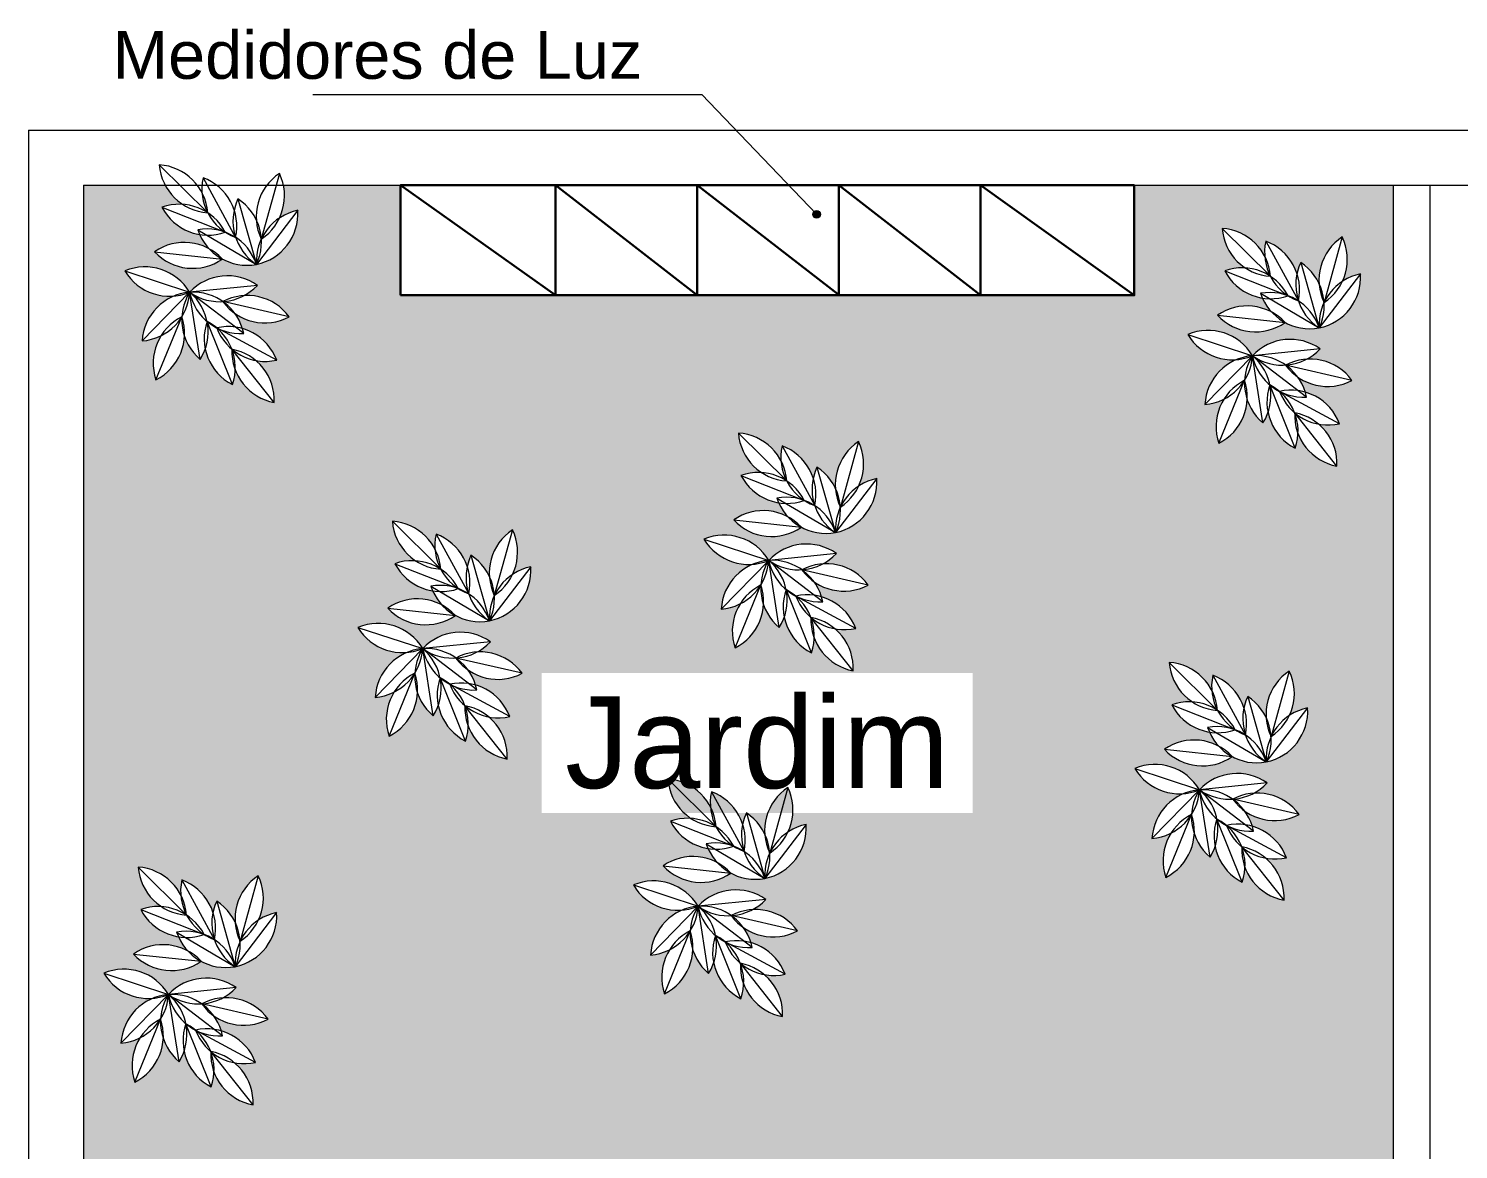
# Model space of a CAD drawing. Header units: millimetres. Extents: x 42 to 552, y 43 to 535.
# Drawn here: x 141.327 to 145.224, y 531.966 to 535.021 of the extents above; entities that cross this region are included whole.
import ezdxf

# ---------------------------------------------------------------- set-up
doc = ezdxf.new("R2010")
doc.units = ezdxf.units.MM
doc.header["$LTSCALE"] = 0.75
doc.header["$MEASUREMENT"] = 0
for name, color, linetype, lineweight in [('Gramado', 9, 'Continuous', 0), ('Linhas finas', 7, 'Continuous', 0), ('Linhas medias', 7, 'Continuous', 30)]:
    doc.layers.add(name, color=color, linetype=linetype, lineweight=lineweight)
doc.layers.add('Textos', color=144, linetype='Continuous')
doc.styles.get("Standard").update_dxf_attribs({"font": 'arial.ttf'})

# ---------------------------------------------------------------- blocks, each defined once
blk = doc.blocks.new('arbusto3planta')
for p, q in [((-0.5065592539574482, 0.5559398796849706), (-0.374758698570048, 0.4253165720186303)), ((-0.387474266885306, 0.5209202852141885), (-0.2985324836894279, 0.3580608546979818)), ((-0.1791702741102483, 0.5325370813591093), (-0.2286669973511835, 0.3536966237033141)), ((-0.499494596354765, 0.4403126185565043), (-0.3268253762332165, 0.3723481033390783)), ((-0.2923150056217878, 0.4631092105649799), (-0.241878219220439, 0.2845315930323551)), ((-0.1291733648808986, 0.4319475036880505), (-0.2418782192198421, 0.2845315930319714)), ((-0.4016942543387358, 0.3788325465015419), (-0.2418782192204958, 0.2845315930323267)), ((-0.519335059300289, 0.3190645171867033), (-0.3348360982501504, 0.2992158830387268)), ((-0.6002692578324513, 0.2666885262902099), (-0.4239504409769381, 0.2088481448185178)), ((-0.553381553487128, 0.07587663654074106), (-0.4239504409526091, 0.2088481448205215)), ((-0.2393244436523787, 0.2274781213963166), (-0.4239504409520407, 0.208848144820081)), ((-0.3951015742881623, 0.02554081327456004), (-0.4239504409520691, 0.2088481448200668)), ((-0.2764787996057976, 0.09621622259209062), (-0.4239504409520407, 0.208848144820081)), ((-0.1525667716752537, 0.1415746358615309), (-0.3333975614833662, 0.1832166862853626)), ((-0.5156978263385668, -0.02994345028930923), (-0.4452906625183459, 0.1417442492960532)), ((-0.3074900580417079, -0.04317328700554413), (-0.3764395033108201, 0.1291050021176119)), ((-0.1866811223355853, 0.0235451601586476), (-0.3500458049081203, 0.1115554742933682)), ((-0.1934129288477209, -0.09210195690096157), (-0.3087495881157167, 0.05326409806035315))]:
    blk.add_line(p, q)
for centre, start, end in [((-0.3655303253073043, 0.5664339767432125), 184.2555907635287, 266.2584697536859), ((-0.5157876272201634, 0.414822474960431), 4.255590763526271, 86.2584697536843), ((-0.2493339564921371, 0.4906458829284901), 167.6386655718902, 249.641544562048), ((-0.4366727940825683, 0.3883352569836802), 347.6386655718874, 69.64154456204618), ((-0.1010576489730397, 0.4146485637526638), 123.5283514032396, 205.5312303933977), ((-0.3067796224883637, 0.4715851413097596), 303.5283514032378, 25.53123039339553), ((-0.452250118311099, 0.3070187924292043), 27.51341279372362, 109.5162917838811), ((-0.3740698542768541, 0.5056419294663783), 207.5134127937251, 289.5162917838829), ((-0.1643867994794164, 0.4028293726217527), 154.7701619037842, 236.7730408939415), ((-0.3698064253628388, 0.3448114309755681), 334.7701619037828, 56.77304089393969), ((-0.100738791208272, 0.2934167857612096), 101.5993257610104, 183.6022047511685), ((-0.2703127928924687, 0.4230623109588123), 281.5993257610088, 3.602204751166725), ((-0.3760239034305073, 0.2397630751085984), 18.45543123937589, 100.4583102295345), ((-0.2675485701286959, 0.4236010644252985), 198.4554312393787, 280.4583102295361), ((-0.4385016203187035, 0.2030246967297558), 42.85822348001354, 124.8611024701713), ((-0.4156695372317358, 0.4152557034956601), 222.8582234800159, 304.8611024701736), ((-0.5453770350885065, 0.1363576831581952), 30.83677881584764, 112.8396578060063), ((-0.4788426637208545, 0.3391789879505325), 210.8367788158506, 292.8396578060081), ((-0.3209223177771321, 0.1119745641887988), 54.76057750422448, 136.7634564943821), ((-0.5651452275438942, 0.2168053446237934), 274.7715612691251, 356.7744402592833), ((-0.412186766895843, 0.06791943673746914), 94.77156126912345, 176.7744402592809), ((-0.3040958759271177, 0.1337870494913034), 147.942397411897, 229.9452764020548), ((-0.3423525668272589, 0.324351702027613), 234.7605775042227, 316.7634564943799), ((-0.4149954356080912, 0.06771312907785898), 11.62766674749312, 93.63054573765095), ((-0.5149561393130853, 0.1006019086033376), 327.9423974118992, 49.94527640205662), ((-0.2854338049497755, 0.2373512383343126), 191.6276667474907, 273.6305457376493), ((-0.2669328008672665, 0.05838992478962268), 36.0304589881305, 118.0333379782884), ((-0.2190315322912966, 0.2664013973572992), 216.0304589881285, 298.0333379782865), ((-0.3817472023721393, 0.01540536588355224), 116.7005869113528, 198.7034659015102), ((-0.5792412864847449, 0.09639543312320598), 296.7005869113547, 18.70346590151254), ((-0.2428780580833347, 0.08262247703541448), 160.8109010800025, 242.8137800701596), ((-0.4410515032691649, 0.003309238076639076), 340.8109010800046, 62.81378007016144), ((-0.3189830374890334, -0.02640969982509489), 20.68564830183933, 102.6885272919978), ((-0.2177438897546722, 0.1615103342771107), 200.6856483018372, 282.6885272919944), ((-0.1674732424299634, 0.04691752899154267), 177.4278262716404, 259.4307052617991), ((-0.3346892745335026, -0.08575538783217951), 357.4278262716429, 79.4307052618008)]:
    blk.add_arc(centre, 0.141418827562914, start, end)

msp = doc.modelspace()

# ---------------------------------------------------------------- hatches: boundary and pattern name
at = {"layer": 'Gramado'}
h = msp.add_hatch(dxfattribs=at)
h.set_pattern_fill('GRASS', color=92, scale=0.003)
h.set_pattern_definition([(90, (-892.9248568306606, -711.5075770141793), (-0.05388153672, 0.05388153672), [0.0142875, -0.09347557344]), (45, (-892.9248568306606, -711.5075770141793), (-0.05388153672641492, 0.05388153672641492), [0.0142875, -0.0619125]), (135, (-892.9248568306606, -711.5075770141793), (-0.05388153672641492, -0.05388153672641492), [0.0142875, -0.0619125])])
edge = h.paths.add_edge_path()
edge.add_line((145.0471408245011, 534.5936524054598), (144.3406090069999, 534.5936524054598))
edge.add_line((144.3406090069999, 534.5936524054598), (144.3406090069999, 534.2936524054599))
edge.add_line((144.3406090069999, 534.2936524054599), (142.3406090069999, 534.2936524054599))
edge.add_line((142.3406090069999, 534.2936524054599), (142.3406090069999, 534.5936524054598))
edge.add_line((142.3406090069999, 534.5936524054598), (142.0216834700324, 534.5936524054598))
edge.add_arc((141.8832333678458, 534.5648278674105), 0.1414188275627394, -25.22983809591159, 11.760660384646485, ccw=False)
edge.add_arc((142.0892741991258, 534.3866595118616), 0.1414188275629525, 101.59932576099442, 123.52835140330711, ccw=False)
edge.add_arc((141.9197001974418, 534.516305037059), 0.1414188275628092, -78.40067423894192, 3.6022047512299196, ccw=False)
edge.add_arc((141.9224644202058, 534.5168437905252), 0.1414188275628079, 241.5883419959288, 280.4583102297619, ccw=False)
edge.add_arc((141.7743434531026, 534.5084984295961), 0.1414188275630095, 222.8582234800056, 304.8611024700301, ccw=False)
edge.add_arc((141.7515113700155, 534.2962674228302), 0.1414188275628879, 61.58834199592877, 124.86110247012061, ccw=False)
edge.add_arc((141.9224644202059, 534.5168437905261), 0.1414188275633924, 204.0137067799075, 222.8582234802082, ccw=False)
edge.add_arc((141.8159431360574, 534.598884655567), 0.141418827562946, 207.5134127937179, 260.78059884051106, ccw=False)
edge.add_arc((141.737762872023, 534.4002615185295), 0.1414188275631412, 86.25846975376157, 109.51629178382109, ccw=False)
edge.add_arc((141.8244826650269, 534.6596767028434), 0.1414188275627867, 207.831353460591, 236.7730408937573, ccw=False)
edge.add_line((141.699422371791, 534.5936524054598), (141.4771408245027, 534.5936524054598))
edge.add_line((141.4771408245027, 534.5936524054598), (141.4771408245032, 531.89365240546))
edge.add_line((141.4771408245032, 531.89365240546), (141.8271408245024, 531.89365240546))
edge.add_line((141.8271408245024, 531.89365240546), (143.6271408245033, 531.8936524054598))
edge.add_line((143.6271408245033, 531.8936524054598), (143.6271408245033, 531.1436524054598))
edge.add_line((143.6271408245033, 531.1436524054598), (145.0471408245011, 531.1436524054598))
edge.add_line((145.0471408245011, 531.1436524054598), (145.0471408245011, 534.5936524054598))
edge = h.paths.add_edge_path(flags=16)
edge.add_arc((142.5183505570531, 533.5933216612887), 0.1414188275627755, -25.22983809591159, 25.531230393316378, ccw=False)
edge.add_arc((142.7243913883332, 533.4151533057398), 0.1414188275630152, 101.59932576112982, 123.52835140334551, ccw=False)
edge.add_arc((142.5548173866488, 533.5447988309372), 0.1414188275628092, -78.40067423894192, 3.6022047512299196, ccw=False)
edge.add_arc((142.5575816094129, 533.5453375844033), 0.1414188275627872, 241.5883419959693, 280.4583102297166, ccw=False)
edge.add_arc((142.4094606423098, 533.5369922234743), 0.1414188275630095, 222.8582234800056, 304.8611024700301, ccw=False)
edge.add_arc((142.3866285592227, 533.3247612167083), 0.1414188275628879, 61.58834199592877, 124.86110247012061, ccw=False)
edge.add_arc((142.5575816094132, 533.5453375844043), 0.1414188275634758, 204.0137067798887, 222.8582234801768, ccw=False)
edge.add_arc((142.4510603252644, 533.6273784494454), 0.141418827563134, 207.5134127937996, 260.7805988406168, ccw=False)
edge.add_arc((142.3728800612301, 533.4287553124077), 0.1414188275631792, 86.25846975362379, 109.51629178386449, ccw=False)
edge.add_arc((142.4595998542343, 533.6881704967218), 0.1414188275629146, 184.2555907635215, 236.77304089384631, ccw=False)
edge.add_arc((142.3093425523211, 533.536558994939), 0.141418827562962, 27.513412793614975, 86.25846975357177, ccw=False)
edge.add_arc((142.5757962230493, 533.6123824029071), 0.1414188275629488, 167.6386655718333, 184.2555907636134, ccw=False)
edge.add_arc((142.3884573854588, 533.5100717769626), 0.1414188275627735, 18.45543123921078, 69.64154456197218, ccw=False)
edge.add_arc((142.6607433800624, 533.5245658926008), 0.1414188275631603, 154.7701619039413, 167.6386655721328, ccw=False)
edge.add_arc((142.4553237541783, 533.4665479509542), 0.1414188275631671, 25.531230393340024, 56.77304089385831, ccw=False)
edge.add_arc((142.7240725305684, 533.5363850837314), 0.1414188275629362, 123.52835140326869, 183.6022047505806, ccw=False)
edge = h.paths.add_edge_path(flags=0)
edge.add_line((142.583251960321, 533.4062681130108), (142.4234359252026, 533.5005690664802))
edge.add_arc((142.4491062761109, 533.3614995950873), 0.1414188275629489, 18.455431239298207, 100.45831022956389, ccw=False)
edge = h.paths.add_edge_path(flags=16)
edge.add_arc((142.4827776127138, 533.4460882220067), 0.1414188275635536, 298.03333797853236, 316.76345649444335, ccw=False)
edge.add_arc((142.558197378674, 533.1801264447681), 0.1414188275631641, 36.03045898806897, 93.63054573738009, ccw=False)
edge.add_arc((142.6060986472501, 533.388137917336), 0.1414188275632203, 234.7605775045813, 298.0333379782885, ccw=False)
edge.add_arc((142.4101347439332, 533.1894496490559), 0.1414188275634054, 17.185942288235026, 36.030458987987686, ccw=False)
edge.add_arc((142.5061471420522, 533.0953268201536), 0.1414188275630246, 20.685648301812876, 73.952834348544, ccw=False)
edge.add_arc((142.6073862897869, 533.2832468542558), 0.1414188275629768, 259.4307052616849, 282.68852729191985, ccw=False)
edge.add_arc((142.4904409050079, 533.0359811321464), 0.1414188275630119, -2.5721737283031985, 49.94527640213289, ccw=False)
edge.add_arc((142.6576569371114, 533.1686540489702), 0.1414188275628985, 200.6856483019316, 259.4307052618208, ccw=False)
edge.add_arc((142.3840786762725, 533.1250457580552), 0.1414188275627355, 340.8109010799837, 357.4278262716006, ccw=False)
edge.add_arc((142.5822521214581, 533.2043589970142), 0.1414188275630778, 191.6276667474941, 242.8137800702218, ccw=False)
edge.add_arc((142.3101740402286, 533.2223384285821), 0.1414188275625423, 327.9423974118409, 340.81090107995345, ccw=False)
edge.add_arc((142.5210343036139, 533.2555235694697), 0.1414188275623435, 198.7034659013217, 229.9452764020256, ccw=False)
edge.add_arc((142.2458888930566, 533.2181319531019), 0.1414188275628884, 296.7005869113709, 356.77444025881147, ccw=False)
edge.add_arc((142.4433829771696, 533.1371418858621), 0.1414188275631498, 147.9423974123976, 198.7034659014076, ccw=False)
edge.add_arc((142.2599849519977, 533.3385418646026), 0.1414188275630948, 274.77156126896875, 296.70058691132954, ccw=False)
edge.add_arc((142.4129434126454, 533.189655956716), 0.1414188275629379, 112.83965780574519, 176.7744402592739, ccw=False)
edge.add_arc((142.3462875158206, 533.4609155079295), 0.1414188275631564, 210.8367788159615, 274.77156127918175, ccw=False)
edge.add_arc((142.2797531444528, 533.2580942031366), 0.1414188275631137, 30.836778808796794, 112.8396578059575, ccw=False)
edge.add_arc((142.5042078617644, 533.2337110841677), 0.1414188275629805, 54.76057750414299, 136.7634565038349, ccw=False)
edge = h.paths.add_edge_path(flags=0)
edge.add_line((142.4011797385893, 533.3305846647986), (142.5486513799359, 533.2179527425706))
edge.add_arc((142.5396963745917, 533.3590877583129), 0.1414188275629948, 191.6276667474941, 273.63054573775366, ccw=False)
edge = h.paths.add_edge_path(flags=16)
edge.add_arc((143.2228059405481, 533.498565947252), 0.1414188275630255, 30.836778808796794, 112.8396578058726, ccw=False)
edge.add_arc((143.4472606578597, 533.4741828282831), 0.1414188275629805, 54.76057750414299, 136.7634565038349, ccw=False)
edge.add_arc((143.4258304088091, 533.6865599661221), 0.1414188275635536, 298.03333797853236, 316.76345649444335, ccw=False)
edge.add_arc((143.5012501747693, 533.4205981888836), 0.1414188275631641, 36.03045898806897, 93.63054573738009, ccw=False)
edge.add_arc((143.5491514433454, 533.6286096614515), 0.1414188275632203, 234.7605775045813, 298.0333379782885, ccw=False)
edge.add_arc((143.3531875400286, 533.4299213931713), 0.1414188275634054, 17.185942288235026, 36.030458987987686, ccw=False)
edge.add_arc((143.4491999381476, 533.335798564269), 0.1414188275630246, 20.685648301812876, 73.952834348544, ccw=False)
edge.add_arc((143.5504390858822, 533.5237185983713), 0.1414188275629768, 259.4307052616849, 282.68852729191985, ccw=False)
edge.add_arc((143.4334937011032, 533.2764528762618), 0.1414188275630119, -2.5721737283031985, 49.94527640213289, ccw=False)
edge.add_arc((143.6007097332067, 533.4091257930857), 0.1414188275628985, 200.6856483019316, 259.4307052618208, ccw=False)
edge.add_arc((143.3271314723678, 533.3655175021706), 0.1414188275627355, 340.8109010799837, 357.4278262716006, ccw=False)
edge.add_arc((143.5253049175534, 533.4448307411296), 0.1414188275630778, 191.6276667474941, 242.8137800702218, ccw=False)
edge.add_arc((143.253226836324, 533.4628101726976), 0.1414188275625423, 327.9423974118409, 340.81090107995345, ccw=False)
edge.add_arc((143.4640870997092, 533.4959953135851), 0.1414188275623435, 198.7034659013217, 229.9452764020256, ccw=False)
edge.add_arc((143.188941689152, 533.4586036972173), 0.1414188275628884, 296.7005869113709, 356.77444025881147, ccw=False)
edge.add_arc((143.3864357732649, 533.3776136299775), 0.1414188275631498, 147.9423974123976, 198.7034659014076, ccw=False)
edge.add_arc((143.203037748093, 533.579013608718), 0.1414188275630948, 274.77156126896875, 296.70058691132954, ccw=False)
edge.add_arc((143.3559962087407, 533.4301277008315), 0.1414188275629379, 112.83965780574519, 176.7744402592739, ccw=False)
edge.add_arc((143.2893403119161, 533.7013872520449), 0.1414188275631374, 210.8367788159615, 274.77156127908995, ccw=False)
edge = h.paths.add_edge_path(flags=0)
edge.add_line((143.3442325347067, 533.5710564088972), (143.4917041760312, 533.458424486686))
edge.add_arc((143.4827491707053, 533.5995595024294), 0.1414188275629703, 191.6276667549286, 273.63054573032366, ccw=False)
edge = h.paths.add_edge_path(flags=16)
edge.add_arc((142.0225397479041, 534.140160255092), 0.1414188275627838, 200.6856483019316, 259.4307052540341, ccw=False)
edge.add_arc((141.7489614870652, 534.096551964177), 0.1414188275627355, 340.8109010799837, 357.4278262716006, ccw=False)
edge.add_arc((141.9471349322507, 534.1758652031358), 0.1414188275628236, 191.6276667475936, 242.81378007022062, ccw=False)
edge.add_arc((141.6750568510213, 534.1938446347033), 0.1414188275625749, 327.94239741207036, 340.8109010800556, ccw=False)
edge.add_arc((141.8859171144069, 534.2270297755915), 0.1414188275625175, 198.7034659012921, 229.9452764020849, ccw=False)
edge.add_arc((141.6107717038494, 534.1896381592237), 0.1414188275628884, 296.7005869112886, 356.77444025881147, ccw=False)
edge.add_arc((141.808265787962, 534.1086480919839), 0.1414188275630421, 147.9423974123732, 198.7034659014223, ccw=False)
edge.add_arc((141.6248677627901, 534.3100480707244), 0.1414188275631459, 274.7715612691983, 296.7005869113707, ccw=False)
edge.add_arc((141.7778262234384, 534.1611621628379), 0.1414188275629379, 112.83965780574519, 176.7744402592739, ccw=False)
edge.add_arc((141.7111703266133, 534.4324217140513), 0.1414188275631753, 210.8367788159615, 274.77156127927356, ccw=False)
edge.add_arc((141.6446359552456, 534.2296004092584), 0.1414188275631137, 30.836778808796794, 112.8396578059575, ccw=False)
edge.add_arc((141.8690906725571, 534.2052172902895), 0.1414188275629805, 54.76057750414299, 136.7634565038349, ccw=False)
edge.add_arc((141.8476604235066, 534.4175944281285), 0.1414188275635536, 298.03333797853236, 316.76345649444335, ccw=False)
edge.add_arc((141.923080189467, 534.15163265089), 0.1414188275631785, 36.03045898806897, 93.630545737472, ccw=False)
edge.add_arc((141.970981458043, 534.3596441234577), 0.1414188275630731, 234.76057750436212, 298.0333379783724, ccw=False)
edge.add_arc((141.7750175547263, 534.1609558551777), 0.1414188275630794, 17.185942288275783, 36.03045898819772, ccw=False)
edge.add_arc((141.871029952845, 534.0668330262754), 0.1414188275630246, 20.685648301812876, 73.952834348544, ccw=False)
edge.add_arc((141.9722691005796, 534.2547530603777), 0.1414188275629768, 259.4307052616849, 282.68852729191985, ccw=False)
edge.add_arc((141.8553237157823, 534.0074873382837), 0.141418827562956, -2.572173733099021, 49.945276392425626, ccw=False)
edge = h.paths.add_edge_path(flags=0)
edge.add_line((141.7660625493819, 534.3020908709207), (141.9135341907285, 534.1894589486924))
edge.add_arc((141.9045791853843, 534.3305939644347), 0.1414188275629948, 191.6276667474038, 273.63054573775366, ccw=False)
edge = h.paths.add_edge_path(flags=16)
edge.add_arc((143.2523953484165, 533.7770307390545), 0.1414188275629472, 27.513412793614975, 86.25846975366369, ccw=False)
edge.add_arc((143.5188490191447, 533.8528541470225), 0.1414188275629488, 167.6386655718333, 184.2555907636134, ccw=False)
edge.add_arc((143.3315101815541, 533.750543521078), 0.1414188275627735, 18.45543123921078, 69.64154456197218, ccw=False)
edge.add_arc((143.6037961761577, 533.7650376367162), 0.1414188275631603, 154.7701619039413, 167.6386655721328, ccw=False)
edge.add_arc((143.3983765502736, 533.7070196950697), 0.1414188275631671, 25.531230393340024, 56.77304089385831, ccw=False)
edge.add_arc((143.6671253266637, 533.7768568278468), 0.1414188275629362, 123.52835140326869, 183.6022047505806, ccw=False)
edge.add_arc((143.4614033531484, 533.8337934054041), 0.1414188275627755, -25.22983809591159, 25.531230393316378, ccw=False)
edge.add_arc((143.6674441844285, 533.6556250498552), 0.1414188275630152, 101.59932576112982, 123.52835140334551, ccw=False)
edge.add_arc((143.4978701827441, 533.7852705750527), 0.1414188275628092, -78.40067423894192, 3.6022047512299196, ccw=False)
edge.add_arc((143.5006344055082, 533.7858093285188), 0.1414188275627872, 241.5883419959693, 280.4583102297166, ccw=False)
edge.add_arc((143.3525134384051, 533.7774639675897), 0.1414188275630095, 222.8582234800056, 304.8611024700301, ccw=False)
edge.add_arc((143.329681355318, 533.5652329608238), 0.1414188275628879, 61.58834199592877, 124.86110247012061, ccw=False)
edge.add_arc((143.5006344055085, 533.7858093285197), 0.1414188275634758, 204.0137067798887, 222.8582234801768, ccw=False)
edge.add_arc((143.3941131213597, 533.8678501935608), 0.141418827563134, 207.5134127937996, 260.7805988406168, ccw=False)
edge.add_arc((143.3159328573255, 533.6692270565231), 0.1414188275631792, 86.25846975362379, 109.51629178386449, ccw=False)
edge.add_arc((143.4026526503294, 533.9286422408375), 0.1414188275629802, 184.2555907636134, 236.7730408939738, ccw=False)
edge = h.paths.add_edge_path(flags=0)
edge.add_line((143.5263047564164, 533.6467398571262), (143.366488721298, 533.7410408105957))
edge.add_arc((143.3921590722063, 533.6019713392027), 0.1414188275629489, 18.455431239298207, 100.45831022956389, ccw=False)
edge = h.paths.add_edge_path(flags=16)
edge.add_arc((143.0599355941113, 532.8343811994823), 0.1414188275629472, 27.513412793614975, 86.25846975366369, ccw=False)
edge.add_arc((143.3263892648395, 532.9102046074504), 0.1414188275629488, 167.6386655718333, 184.2555907636134, ccw=False)
edge.add_arc((143.1390504272489, 532.8078939815057), 0.1414188275629866, 18.455431239298207, 69.64154456200413, ccw=False)
edge.add_arc((143.4113364218525, 532.8223880971439), 0.141418827563209, 154.770161903858, 167.6386655720428, ccw=False)
edge.add_arc((143.2059167959684, 532.7643701554975), 0.1414188275631671, 25.531230393340024, 56.77304089385831, ccw=False)
edge.add_arc((143.4746655723585, 532.8342072882745), 0.1414188275629219, 123.52835140321781, 183.6022047504886, ccw=False)
edge.add_arc((143.2689435988432, 532.8911438658317), 0.1414188275628734, -25.229838095828313, 25.531230393399596, ccw=False)
edge.add_arc((143.4749844301233, 532.7129755102833), 0.1414188275628257, 101.5993257611483, 123.52835140339641, ccw=False)
edge.add_arc((143.3054104284389, 532.8426210354805), 0.1414188275628092, -78.40067423894192, 3.6022047512299196, ccw=False)
edge.add_arc((143.308174651203, 532.8431597889469), 0.1414188275630108, 241.5883419960131, 280.45831022969986, ccw=False)
edge.add_arc((143.1600536840999, 532.8348144280176), 0.1414188275630095, 222.8582234800056, 304.8611024700301, ccw=False)
edge.add_arc((143.1372216010128, 532.6225834212514), 0.1414188275630745, 61.5883419959726, 124.86110247006789, ccw=False)
edge.add_arc((143.3081746512033, 532.843159788948), 0.1414188275637851, 204.0137067801411, 222.8582234803119, ccw=False)
edge.add_arc((143.2016533670545, 532.9252006539882), 0.1414188275629096, 207.5134127936362, 260.780598840602, ccw=False)
edge.add_arc((143.1234731030203, 532.7265775169512), 0.1414188275629649, 86.25846975361782, 109.51629178389521, ccw=False)
edge.add_arc((143.2101928960242, 532.9859927012653), 0.1414188275629802, 184.2555907636134, 236.7730408939738, ccw=False)
edge = h.paths.add_edge_path(flags=0)
edge.add_line((143.3338450021112, 532.7040903175541), (143.1740289669928, 532.7983912710235))
edge.add_arc((143.199699317901, 532.6593217996306), 0.1414188275629489, 18.455431239298207, 100.45831022956389, ccw=False)
edge = h.paths.add_edge_path(flags=16)
edge.add_arc((143.2548009035545, 532.5315332887108), 0.1414188275631363, 54.76057750419608, 136.7634565037678, ccw=False)
edge.add_arc((143.2333706545039, 532.7439104265502), 0.1414188275637094, 298.0333379784891, 316.7634564943762, ccw=False)
edge.add_arc((143.3087904204641, 532.4779486493117), 0.1414188275629372, 36.03045898812309, 93.63054573738589, ccw=False)
edge.add_arc((143.3566916890401, 532.6859601218794), 0.1414188275629662, 234.7605775044374, 298.03333797829106, ccw=False)
edge.add_arc((143.1607277857235, 532.4872718535996), 0.1414188275631295, 17.185942288072624, 36.03045898806897, ccw=False)
edge.add_arc((143.2567401838423, 532.3931490246969), 0.1414188275630246, 20.685648301812876, 73.952834348544, ccw=False)
edge.add_arc((143.357979331577, 532.5810690587989), 0.141418827562755, 259.430705261668, 282.68852729194003, ccw=False)
edge.add_arc((143.241033946798, 532.3338033366897), 0.1414188275630119, -2.5721737283031985, 49.94527640213289, ccw=False)
edge.add_arc((143.4082499789015, 532.4664762535135), 0.1414188275628985, 200.6856483019316, 259.4307052618208, ccw=False)
edge.add_arc((143.1346717180626, 532.4228679625985), 0.1414188275627355, 340.8109010799837, 357.4278262716006, ccw=False)
edge.add_arc((143.3328451632482, 532.5021812015573), 0.1414188275628755, 191.6276667474038, 242.8137800701797, ccw=False)
edge.add_arc((143.0607670820187, 532.5201606331257), 0.141418827562617, 327.9423974117628, 340.8109010798664, ccw=False)
edge.add_arc((143.2716273454041, 532.553345774013), 0.1414188275624166, 198.7034659013069, 229.9452764019903, ccw=False)
edge.add_arc((142.9964819348468, 532.5159541576454), 0.1414188275629012, 296.70058691132954, 356.7744402587195, ccw=False)
edge.add_arc((143.1939760189597, 532.4349640904052), 0.1414188275630769, 147.9423974123196, 198.7034659013203, ccw=False)
edge.add_arc((143.0105779937878, 532.6363640691459), 0.1414188275630948, 274.77156126896875, 296.70058691132954, ccw=False)
edge.add_arc((143.1635364544355, 532.4874781612593), 0.1414188275629379, 112.83965780574519, 176.7744402592739, ccw=False)
edge.add_arc((143.0968805576107, 532.7587377124728), 0.1414188275631564, 210.8367788159615, 274.77156127918175, ccw=False)
edge.add_arc((143.0303461862429, 532.5559164076801), 0.1414188275629042, 30.836778808717725, 112.8396578059932, ccw=False)
edge = h.paths.add_edge_path(flags=0)
edge.add_line((143.151772780402, 532.6284068693249), (143.299244421726, 532.5157749471139))
edge.add_arc((143.2902894164005, 532.6569099628571), 0.1414188275627218, 191.6276667549378, 273.63054573019156, ccw=False)
edge = h.paths.add_edge_path(flags=16)
edge.add_arc((141.8254954415543, 532.6506721217163), 0.1414188275628734, -25.229838095828313, 25.531230393399596, ccw=False)
edge.add_arc((142.0315362728344, 532.4725037661678), 0.1414188275628257, 101.5993257611483, 123.52835140339641, ccw=False)
edge.add_arc((141.86196227115, 532.6021492913651), 0.1414188275628092, -78.40067423894192, 3.6022047512299196, ccw=False)
edge.add_arc((141.8647264939141, 532.6026880448314), 0.1414188275630108, 241.5883419960131, 280.45831022969986, ccw=False)
edge.add_arc((141.716605526811, 532.5943426839021), 0.1414188275630095, 222.8582234800056, 304.8611024700301, ccw=False)
edge.add_arc((141.6937734437239, 532.382111677136), 0.1414188275630745, 61.5883419959726, 124.86110247006789, ccw=False)
edge.add_arc((141.8647264939144, 532.6026880448326), 0.1414188275637851, 204.0137067801411, 222.8582234803119, ccw=False)
edge.add_arc((141.7582052097656, 532.6847289098728), 0.1414188275629096, 207.5134127936362, 260.780598840602, ccw=False)
edge.add_arc((141.6800249457314, 532.4861057728358), 0.1414188275629649, 86.25846975361782, 109.51629178389521, ccw=False)
edge.add_arc((141.7667447387355, 532.7455209571497), 0.1414188275629146, 184.2555907635215, 236.77304089384631, ccw=False)
edge.add_arc((141.6164874368224, 532.5939094553669), 0.141418827562962, 27.513412793614975, 86.25846975357177, ccw=False)
edge.add_arc((141.8829411075506, 532.669732863335), 0.1414188275629488, 167.6386655718333, 184.2555907636134, ccw=False)
edge.add_arc((141.69560226996, 532.5674222373902), 0.1414188275629866, 18.455431239298207, 69.64154456200413, ccw=False)
edge.add_arc((141.9678882645636, 532.5819163530284), 0.141418827563209, 154.770161903858, 167.6386655720428, ccw=False)
edge.add_arc((141.7624686386795, 532.5238984113821), 0.1414188275631671, 25.531230393340024, 56.77304089385831, ccw=False)
edge.add_arc((142.0312174150696, 532.593735544159), 0.1414188275629219, 123.52835140321781, 183.6022047504886, ccw=False)
edge = h.paths.add_edge_path(flags=0)
edge.add_line((141.8903968448227, 532.4636185734385), (141.7305808097038, 532.5579195269081))
edge.add_arc((141.7562511606125, 532.4188500555149), 0.1414188275632344, 18.455431239283485, 100.4583102296831, ccw=False)
edge = h.paths.add_edge_path(flags=16)
edge.add_arc((141.789922497215, 532.5034386824348), 0.1414188275637094, 298.0333379784891, 316.7634564943762, ccw=False)
edge.add_arc((141.8653422631752, 532.2374769051962), 0.1414188275629372, 36.03045898812309, 93.63054573738589, ccw=False)
edge.add_arc((141.9132435317512, 532.4454883777639), 0.1414188275629662, 234.7605775044374, 298.03333797829106, ccw=False)
edge.add_arc((141.7172796284345, 532.2468001094842), 0.1414188275631295, 17.185942288072624, 36.03045898806897, ccw=False)
edge.add_arc((141.8132920265534, 532.1526772805814), 0.1414188275630246, 20.685648301812876, 73.952834348544, ccw=False)
edge.add_arc((141.9145311742881, 532.3405973146835), 0.141418827562755, 259.430705261668, 282.68852729194003, ccw=False)
edge.add_arc((141.7975857895091, 532.0933315925743), 0.1414188275630119, -2.5721737283031985, 49.94527640213289, ccw=False)
edge.add_arc((141.9648018216126, 532.2260045093981), 0.1414188275628985, 200.6856483019316, 259.4307052618208, ccw=False)
edge.add_arc((141.6912235607737, 532.1823962184831), 0.1414188275627355, 340.8109010799837, 357.4278262716006, ccw=False)
edge.add_arc((141.8893970059593, 532.2617094574418), 0.1414188275628755, 191.6276667474038, 242.8137800701797, ccw=False)
edge.add_arc((141.6173189247298, 532.2796888890102), 0.141418827562617, 327.9423974117628, 340.8109010798664, ccw=False)
edge.add_arc((141.8281791881151, 532.3128740298976), 0.1414188275623435, 198.7034659013217, 229.9452764020256, ccw=False)
edge.add_arc((141.5530337775579, 532.27548241353), 0.1414188275629012, 296.70058691132954, 356.7744402587195, ccw=False)
edge.add_arc((141.7505278616708, 532.1944923462897), 0.1414188275630769, 147.9423974123196, 198.7034659013203, ccw=False)
edge.add_arc((141.5671298364989, 532.3958923250304), 0.1414188275630948, 274.77156126896875, 296.70058691132954, ccw=False)
edge.add_arc((141.7200882971466, 532.2470064171439), 0.1414188275629379, 112.83965780574519, 176.7744402592739, ccw=False)
edge.add_arc((141.6534324003218, 532.5182659683574), 0.1414188275631564, 210.8367788159615, 274.77156127918175, ccw=False)
edge.add_arc((141.586898028954, 532.3154446635647), 0.1414188275629042, 30.836778808717725, 112.8396578059932, ccw=False)
edge.add_arc((141.8113527462656, 532.2910615445953), 0.1414188275631363, 54.76057750419608, 136.7634565037678, ccw=False)
edge = h.paths.add_edge_path(flags=0)
edge.add_line((141.7083246230906, 532.3879351252267), (141.8557962644371, 532.2753032029984))
edge.add_arc((141.8468412590929, 532.4164382187405), 0.1414188275627679, 191.6276667473136, 273.63054573775946, ccw=False)
edge = h.paths.add_edge_path(flags=16)
edge.add_arc((144.5411554109689, 534.0564606144446), 0.1414188275631137, 30.836778808796794, 112.8396578059575, ccw=False)
edge.add_arc((144.7656101282805, 534.0320774954757), 0.1414188275629805, 54.76057750414299, 136.7634565038349, ccw=False)
edge.add_arc((144.7441798792299, 534.2444546333147), 0.1414188275635536, 298.03333797853236, 316.76345649444335, ccw=False)
edge.add_arc((144.8195996451901, 533.9784928560762), 0.1414188275631641, 36.03045898806897, 93.63054573738009, ccw=False)
edge.add_arc((144.8675009137663, 534.1865043286439), 0.1414188275629662, 234.7605775045658, 298.03333797829106, ccw=False)
edge.add_arc((144.6715370104495, 533.9878160603646), 0.1414188275630961, 17.185942287984517, 36.03045898773712, ccw=False)
edge.add_arc((144.7675494085684, 533.8936932314616), 0.1414188275630246, 20.685648301812876, 73.952834348544, ccw=False)
edge.add_arc((144.868788556303, 534.0816132655639), 0.1414188275629768, 259.4307052616849, 282.68852729191985, ccw=False)
edge.add_arc((144.751843171524, 533.8343475434544), 0.1414188275630119, -2.5721737283031985, 49.94527640213289, ccw=False)
edge.add_arc((144.9190592036275, 533.9670204602783), 0.1414188275628985, 200.6856483019316, 259.4307052618208, ccw=False)
edge.add_arc((144.6454809427886, 533.9234121693632), 0.1414188275627355, 340.8109010799837, 357.4278262716006, ccw=False)
edge.add_arc((144.8436543879742, 534.0027254083222), 0.1414188275630778, 191.6276667474941, 242.8137800702218, ccw=False)
edge.add_arc((144.5715763067448, 534.0207048398902), 0.1414188275625423, 327.9423974118409, 340.81090107995345, ccw=False)
edge.add_arc((144.78243657013, 534.0538899807777), 0.1414188275623435, 198.7034659013217, 229.9452764020256, ccw=False)
edge.add_arc((144.5072911595728, 534.0164983644099), 0.1414188275628884, 296.7005869113709, 356.77444025881147, ccw=False)
edge.add_arc((144.7047852436857, 533.9355082971701), 0.1414188275631498, 147.9423974123976, 198.7034659014076, ccw=False)
edge.add_arc((144.5213872185138, 534.1369082759106), 0.1414188275630948, 274.77156126896875, 296.70058691132954, ccw=False)
edge.add_arc((144.6743456791615, 533.9880223680241), 0.1414188275629379, 112.83965780574519, 176.7744402592739, ccw=False)
edge.add_arc((144.6076897823367, 534.2592819192375), 0.1414188275631564, 210.8367788159615, 274.77156127918175, ccw=False)
edge = h.paths.add_edge_path(flags=0)
edge.add_line((144.6625820051275, 534.1289510760898), (144.810053646452, 534.0163191538786))
edge.add_arc((144.8010986411261, 534.157454169622), 0.1414188275629703, 191.6276667549286, 273.63054573032366, ccw=False)
edge = h.paths.add_edge_path(flags=16)
edge.add_arc((144.4264001565384, 533.1518041225597), 0.1414188275629472, 27.513412793614975, 86.25846975366369, ccw=False)
edge.add_arc((144.6928538272666, 533.2276275305278), 0.1414188275629488, 167.6386655718333, 184.2555907636134, ccw=False)
edge.add_arc((144.505514989676, 533.1253169045833), 0.1414188275627735, 18.45543123921078, 69.64154456197218, ccw=False)
edge.add_arc((144.7778009842797, 533.1398110202215), 0.1414188275631603, 154.7701619039413, 167.6386655721328, ccw=False)
edge.add_arc((144.5723813583955, 533.081793078575), 0.1414188275631671, 25.531230393340024, 56.77304089385831, ccw=False)
edge.add_arc((144.8411301347857, 533.1516302113521), 0.1414188275629362, 123.52835140326869, 183.6022047505806, ccw=False)
edge.add_arc((144.6354081612703, 533.2085667889094), 0.1414188275627755, -25.22983809591159, 25.531230393316378, ccw=False)
edge.add_arc((144.8414489925505, 533.0303984333605), 0.1414188275630152, 101.59932576112982, 123.52835140334551, ccw=False)
edge.add_arc((144.6718749908661, 533.1600439585579), 0.1414188275628092, -78.40067423894192, 3.6022047512299196, ccw=False)
edge.add_arc((144.6746392136301, 533.160582712024), 0.1414188275627872, 241.5883419959693, 280.4583102297166, ccw=False)
edge.add_arc((144.5265182465271, 533.152237351095), 0.1414188275630095, 222.8582234800056, 304.8611024700301, ccw=False)
edge.add_arc((144.50368616344, 532.940006344329), 0.1414188275628879, 61.58834199592877, 124.86110247012061, ccw=False)
edge.add_arc((144.6746392136305, 533.160582712025), 0.1414188275634758, 204.0137067798887, 222.8582234801768, ccw=False)
edge.add_arc((144.5681179294817, 533.2426235770661), 0.141418827563134, 207.5134127937996, 260.7805988406168, ccw=False)
edge.add_arc((144.4899376654474, 533.0440004400284), 0.1414188275631792, 86.25846975362379, 109.51629178386449, ccw=False)
edge.add_arc((144.5766574584513, 533.3034156243427), 0.1414188275629802, 184.2555907636134, 236.7730408939738, ccw=False)
edge = h.paths.add_edge_path(flags=16)
edge.add_arc((144.3968107486701, 532.8733393307573), 0.1414188275630255, 30.836778808796794, 112.8396578058726, ccw=False)
edge.add_arc((144.6212654659817, 532.8489562117884), 0.1414188275629805, 54.76057750414299, 136.7634565038349, ccw=False)
edge.add_arc((144.5998352169311, 533.0613333496274), 0.1414188275635536, 298.03333797853236, 316.76345649444335, ccw=False)
edge.add_arc((144.6752549828913, 532.7953715723888), 0.1414188275631641, 36.03045898806897, 93.63054573738009, ccw=False)
edge.add_arc((144.7231562514673, 533.0033830449568), 0.1414188275632203, 234.7605775045813, 298.0333379782885, ccw=False)
edge.add_arc((144.5271923481505, 532.8046947766766), 0.1414188275634054, 17.185942288235026, 36.030458987987686, ccw=False)
edge.add_arc((144.6232047462695, 532.7105719477743), 0.1414188275630246, 20.685648301812876, 73.952834348544, ccw=False)
edge.add_arc((144.7244438940041, 532.8984919818765), 0.1414188275629768, 259.4307052616849, 282.68852729191985, ccw=False)
edge.add_arc((144.6074985092251, 532.6512262597671), 0.1414188275630119, -2.5721737283031985, 49.94527640213289, ccw=False)
edge.add_arc((144.7747145413286, 532.7838991765909), 0.1414188275628985, 200.6856483019316, 259.4307052618208, ccw=False)
edge.add_arc((144.5011362804897, 532.7402908856759), 0.1414188275627355, 340.8109010799837, 357.4278262716006, ccw=False)
edge.add_arc((144.6993097256753, 532.8196041246349), 0.1414188275630778, 191.6276667474941, 242.8137800702218, ccw=False)
edge.add_arc((144.4272316444459, 532.8375835562028), 0.1414188275625423, 327.9423974118409, 340.81090107995345, ccw=False)
edge.add_arc((144.6380919078312, 532.8707686970904), 0.1414188275623435, 198.7034659013217, 229.9452764020256, ccw=False)
edge.add_arc((144.3629464972739, 532.8333770807226), 0.1414188275628884, 296.7005869113709, 356.77444025881147, ccw=False)
edge.add_arc((144.5604405813868, 532.7523870134828), 0.1414188275631498, 147.9423974123976, 198.7034659014076, ccw=False)
edge.add_arc((144.377042556215, 532.9537869922233), 0.1414188275630948, 274.77156126896875, 296.70058691132954, ccw=False)
edge.add_arc((144.5300010168627, 532.8049010843367), 0.1414188275629379, 112.83965780574519, 176.7744402592739, ccw=False)
edge.add_arc((144.4633451200381, 533.0761606355502), 0.1414188275631374, 210.8367788159615, 274.77156127908995, ccw=False)
edge = h.paths.add_edge_path(flags=0)
edge.add_line((144.5182373428287, 532.9458297924025), (144.6657089841532, 532.8331978701913))
edge.add_arc((144.6567539788273, 532.9743328859347), 0.1414188275629703, 191.6276667549286, 273.63054573032366, ccw=False)
edge = h.paths.add_edge_path(flags=0)
edge.add_line((144.7003095645383, 533.0215132406315), (144.5404935294199, 533.115814194101))
edge.add_arc((144.5661638803282, 532.976744722708), 0.1414188275629489, 18.455431239298207, 100.45831022956389, ccw=False)
edge = h.paths.add_edge_path(flags=16)
edge.add_arc((144.6480308257386, 534.1231276280164), 0.1414188275628879, 61.58834199584783, 124.86110247012061, ccw=False)
edge.add_arc((144.8189838759293, 534.3437039957123), 0.1414188275634758, 204.0137067798887, 222.8582234801768, ccw=False)
edge.add_arc((144.7124625917805, 534.4257448607534), 0.141418827563134, 207.5134127937996, 260.7805988406168, ccw=False)
edge.add_arc((144.6342823277463, 534.2271217237158), 0.1414188275631792, 86.25846975362379, 109.51629178386449, ccw=False)
edge.add_arc((144.7210021207504, 534.4865369080298), 0.1414188275629146, 184.2555907635215, 236.77304089384631, ccw=False)
edge.add_arc((144.5707448188373, 534.3349254062471), 0.141418827562962, 27.513412793614975, 86.25846975357177, ccw=False)
edge.add_arc((144.8371984895655, 534.4107488142151), 0.1414188275629488, 167.6386655718333, 184.2555907636134, ccw=False)
edge.add_arc((144.6498596519749, 534.3084381882707), 0.1414188275627735, 18.45543123921078, 69.64154456197218, ccw=False)
edge.add_arc((144.9221456465785, 534.3229323039088), 0.1414188275631603, 154.7701619039413, 167.6386655721328, ccw=False)
edge.add_arc((144.7167260206944, 534.2649143622623), 0.1414188275631671, 25.531230393340024, 56.77304089385831, ccw=False)
edge.add_arc((144.9854747970845, 534.3347514950394), 0.1414188275629362, 123.52835140326869, 183.6022047505806, ccw=False)
edge.add_arc((144.7797528235692, 534.3916880725967), 0.1414188275627755, -25.22983809591159, 25.531230393316378, ccw=False)
edge.add_arc((144.9857936548493, 534.2135197170478), 0.1414188275630152, 101.59932576112982, 123.52835140334551, ccw=False)
edge.add_arc((144.8162196531649, 534.3431652422453), 0.1414188275628092, -78.40067423894192, 3.6022047512299196, ccw=False)
edge.add_arc((144.818983875929, 534.3437039957114), 0.1414188275627872, 241.5883419959693, 280.4583102297166, ccw=False)
edge.add_arc((144.6708629088258, 534.3353586347823), 0.1414188275630745, 222.8582234799742, 304.8611024700679, ccw=False)
edge = h.paths.add_edge_path(flags=0)
edge.add_line((144.8446542268372, 534.2046345243189), (144.6848381917188, 534.2989354777883))
edge.add_arc((144.7105085426271, 534.1598660063953), 0.1414188275629489, 18.455431239298207, 100.45831022956389, ccw=False)
edge = h.paths.add_edge_path(flags=16)
edge.add_arc((144.48413808283, 531.7570673523346), 0.1414188275629472, 27.513412793614975, 86.25846975366369, ccw=False)
edge.add_arc((144.7505917535582, 531.8328907603027), 0.1414188275629488, 167.6386655718333, 184.2555907636134, ccw=False)
edge.add_arc((144.5632529159676, 531.730580134358), 0.1414188275629866, 18.455431239298207, 69.64154456200413, ccw=False)
edge.add_arc((144.8355389105714, 531.7450742499962), 0.1414188275633201, 154.7701619038776, 167.6386655720527, ccw=False)
edge.add_arc((144.630119284687, 531.6870563083498), 0.1414188275632294, 25.531230393320072, 56.77304089381971, ccw=False)
edge.add_arc((144.8988680610772, 531.7568934411267), 0.1414188275629219, 123.52835140321781, 183.6022047504886, ccw=False)
edge.add_arc((144.6931460875619, 531.813830018684), 0.1414188275628734, -25.229838095828313, 25.531230393399596, ccw=False)
edge.add_arc((144.8991869188418, 531.6356616631356), 0.1414188275627001, 101.59932576096782, 123.52835140331959, ccw=False)
edge.add_arc((144.7296129171579, 531.7653071883328), 0.1414188275628092, -78.40067423894192, 3.6022047512299196, ccw=False)
edge.add_arc((144.7323771399218, 531.7658459417992), 0.1414188275630315, 241.5883419959726, 280.45831022974517, ccw=False)
edge.add_arc((144.5842561728186, 531.7575005808699), 0.1414188275630095, 222.8582234800056, 304.8611024700301, ccw=False)
edge.add_arc((144.5614240897316, 531.5452695741039), 0.1414188275629529, 61.58834199601313, 124.86110247015839, ccw=False)
edge.add_arc((144.7323771399214, 531.7658459418003), 0.1414188275631304, 204.0137067802536, 222.8582234804323, ccw=False)
edge.add_arc((144.6258558557734, 531.8478868068405), 0.1414188275629278, 207.5134127936149, 260.7805988405566, ccw=False)
edge.add_arc((144.547675591739, 531.6492636698031), 0.1414188275633935, 86.25846975372173, 109.51629178383371, ccw=False)
edge.add_arc((144.6343953847429, 531.9086788541174), 0.1414188275629146, 184.2555907635215, 236.77304089384631, ccw=False)
edge = h.paths.add_edge_path(flags=0)
edge.add_line((144.7580474908299, 531.6267764704064), (144.5982314557115, 531.7210774238758))
edge.add_arc((144.6239018066198, 531.5820079524829), 0.1414188275629489, 18.455431239298207, 100.45831022956389, ccw=False)
edge = h.paths.add_edge_path(flags=16)
edge.add_arc((144.4545486749618, 531.4786025605324), 0.1414188275628601, 30.836778808741315, 112.8396578059508, ccw=False)
edge.add_arc((144.6790033922732, 531.4542194415628), 0.141418827563292, 54.760577504249284, 136.7634565037007, ccw=False)
edge.add_arc((144.6575731432226, 531.6665965794025), 0.1414188275637094, 298.0333379784891, 316.7634564943762, ccw=False)
edge.add_arc((144.7329929091831, 531.400634802164), 0.1414188275629516, 36.03045898812309, 93.6305457374778, ccw=False)
edge.add_arc((144.780894177759, 531.6086462747317), 0.1414188275629662, 234.7605775042338, 298.03333797829106, ccw=False)
edge.add_arc((144.5849302744425, 531.4099580064517), 0.1414188275629373, 17.185942288201375, 36.030458988353416, ccw=False)
edge.add_arc((144.6809426725611, 531.3158351775492), 0.1414188275630246, 20.685648301812876, 73.952834348544, ccw=False)
edge.add_arc((144.7821818202957, 531.5037552116512), 0.141418827562755, 259.430705261668, 282.68852729194003, ccw=False)
edge.add_arc((144.6652364355167, 531.256489489542), 0.1414188275630119, -2.5721737283031985, 49.94527640213289, ccw=False)
edge.add_arc((144.8324524676202, 531.3891624063658), 0.1414188275628985, 200.6856483019316, 259.4307052618208, ccw=False)
edge.add_arc((144.5588742067814, 531.3455541154508), 0.141418827562622, 340.8109010799686, 357.4278262715986, ccw=False)
edge.add_arc((144.7570476519668, 531.4248673544098), 0.1414188275630259, 191.6276667476838, 242.8137800702628, ccw=False)
edge.add_arc((144.4849695707373, 531.442846785977), 0.1414188275625749, 327.94239741207036, 340.8109010800556, ccw=False)
edge.add_arc((144.6958298341229, 531.4760319268655), 0.1414188275626916, 198.7034659013794, 229.9452764021441, ccw=False)
edge.add_arc((144.4206844235655, 531.4386403104977), 0.1414188275629012, 296.7005869112472, 356.7744402587195, ccw=False)
edge.add_arc((144.6181785076781, 531.3576502432575), 0.1414188275629692, 147.9423974122951, 198.7034659013351, ccw=False)
edge.add_arc((144.4347804825062, 531.5590502219982), 0.1414188275631459, 274.7715612691983, 296.7005869113707, ccw=False)
edge.add_arc((144.5877389431545, 531.4101643141116), 0.1414188275629379, 112.83965780574519, 176.7744402592739, ccw=False)
edge.add_arc((144.5210830463295, 531.6814238653249), 0.1414188275629392, 210.8367788159061, 274.7715612792353, ccw=False)
edge = h.paths.add_edge_path(flags=0)
edge.add_line((144.5759752691207, 531.5510930221772), (144.7234469104445, 531.4384610999662))
edge.add_arc((144.7144919051192, 531.5795961157094), 0.1414188275627074, 191.6276667549378, 273.63054573009964, ccw=False)
h.paths.add_polyline_path([(142.7254827864436, 532.882419091706), (143.9005339460617, 532.882419091706), (143.9005339460617, 533.2638140439572), (142.7254827864436, 533.2638140439572)], flags=16)
at = {"layer": 'Linhas finas'}
h = msp.add_hatch(color=256, dxfattribs=at)
h.dxf.hatch_style = 1
h.paths.add_polyline_path([(143.4853143926294, 534.5143601948994, 1), (143.4643332971774, 534.5143601948994, 1)])

# ---------------------------------------------------------------- linework, layer by layer
for p, q in [((142.101891893357, 534.8411712783673), (143.1623368850347, 534.8411712783673)), ((143.1623368850347, 534.8411712783673), (143.4748238449034, 534.5143601948994)), ((141.3271408245029, 534.7436524054599), (181.3271408245029, 534.7436524054599)), ((141.3271408245029, 534.7436524054599), (141.3271408245029, 521.7436524054597)), ((141.477140824503, 534.5936524054598), (181.1771408245028, 534.5936524054598)), ((141.4771408245027, 534.5936524054598), (141.4771408245032, 531.89365240546)), ((145.0471408245011, 531.1436524054598), (145.0471408245011, 534.5936524054598)), ((145.147140824501, 531.0436524054599), (145.147140824501, 534.5936524054598))]:
    msp.add_line(p, q, dxfattribs=at)
msp.add_circle((143.4748238449034, 534.5143601948994), 0.01049054772611057, dxfattribs=at)
at = {"layer": 'Linhas medias'}
for p, q in [((142.3406090069999, 534.5936524054598), (142.763467197227, 534.2936524054599)), ((142.763467197227, 534.2936524054599), (142.763467197227, 534.5936524054598)), ((142.763467197227, 534.5936524054598), (143.1495570712813, 534.2936524054599)), ((143.1495570712813, 534.2936524054599), (143.1495570712813, 534.5936524054598)), ((143.1495570712813, 534.5936524054598), (143.5356469453355, 534.2952468974308)), ((143.5356469453355, 534.2936524054599), (143.5356469453355, 534.5936524054598)), ((143.5356469453355, 534.5936524054598), (143.9217368193898, 534.2936524054599)), ((143.9217368193898, 534.2936524054599), (143.9217368193898, 534.5936524054598)), ((143.9217368193898, 534.5936524054598), (144.3406090069999, 534.2936524054599))]:
    msp.add_line(p, q, dxfattribs=at)
msp.add_lwpolyline([(142.3406090069999, 534.2936524054599), (144.3406090069999, 534.2936524054599), (144.3406090069999, 534.5936524054598), (142.3406090069999, 534.5936524054598)], close=True, dxfattribs=at)

# ---------------------------------------------------------------- block references
at = {"layer": 'Gramado'}
for p in [(142.1900129903341, 534.0932427261005), (145.0865324460575, 533.9201029312867), (143.7681829756367, 533.3622082640941), (142.8251301795414, 533.1217365199786), (144.9421877837586, 532.7369816475994), (143.5757232213315, 532.419558724522), (142.1322750640426, 532.1790869804065)]:
    msp.add_blockref('arbusto3planta', p, dxfattribs=at)

# ---------------------------------------------------------------- texts
at = {"layer": 'Linhas finas'}
msp.add_text('Medidores de Luz', height=0.13, dxfattribs=at).set_placement((141.5560673889596, 534.8836011174083))
at = {"layer": 'Textos'}
msp.add_text('Jardim', height=0.25, dxfattribs=at).set_placement((142.7890486118189, 532.9502482185819))

doc.saveas('drawing.dxf')
